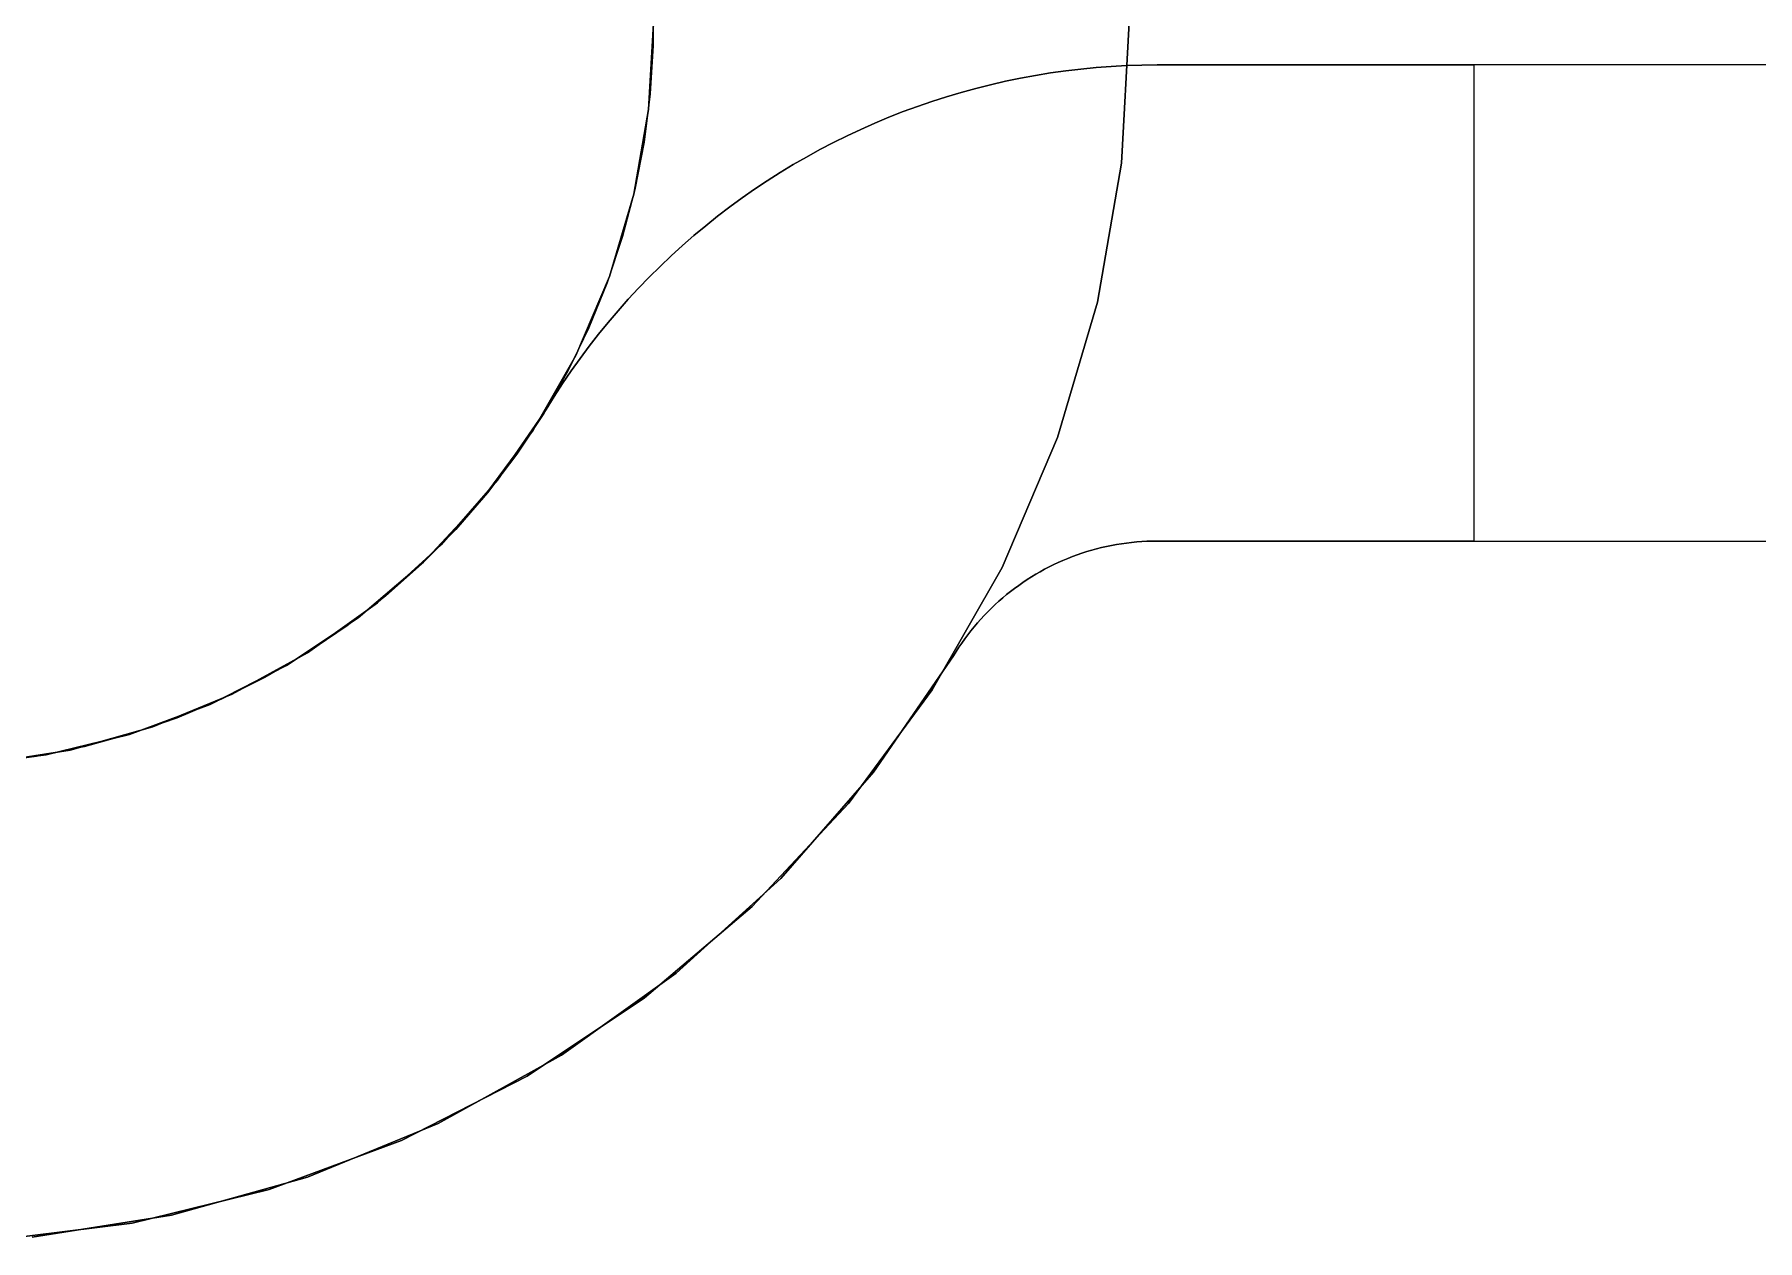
# Model space of a CAD drawing. Header units: metres. Extents: x 0 to 420, y 0 to 297.
# Drawn here: x 145.08 to 150.6, y 59.19 to 63.05 of the extents above; entities that cross this region are included whole.
import ezdxf

# ---------------------------------------------------------------- set-up
doc = ezdxf.new("R2010")
doc.units = ezdxf.units.M

msp = doc.modelspace()

# ---------------------------------------------------------------- linework, layer by layer
at = {"layer": 'GEOMETRY'}
for p, q in [((147.0594, 63.173), (147.0603, 63.0176)), ((147.0594, 63.173), (147.0603, 63.0176)), ((147.0459, 62.813), (147.0612, 63.0878)), ((147.0612, 63.0878), (147.0459, 62.813)), ((147.0459, 62.813), (147.0612, 63.0878)), ((147.0612, 63.0878), (147.0459, 62.813)), ((148.5601, 62.6404), (148.5852, 63.0915)), ((148.5852, 63.0915), (148.5601, 62.6404)), ((148.5601, 62.6404), (148.5852, 63.0915)), ((148.5852, 63.0915), (148.5601, 62.6404)), ((147.0603, 63.0176), (147.051, 62.8625)), ((147.0603, 63.0176), (147.051, 62.8625)), ((148.5762, 62.9529), (148.625, 62.9545)), ((148.625, 62.9545), (148.5762, 62.9529)), ((148.5762, 62.9529), (148.625, 62.9545)), ((148.625, 62.9545), (148.5762, 62.9529)), ((148.625, 62.9545), (148.6739, 62.955)), ((148.6739, 62.955), (148.625, 62.9545)), ((148.625, 62.9545), (148.6739, 62.955)), ((148.6739, 62.955), (148.625, 62.9545)), ((148.6739, 62.955), (148.9279, 62.955)), ((148.9279, 62.955), (148.6739, 62.955)), ((148.6739, 62.955), (148.9279, 62.955)), ((170.0863, 62.955), (148.6739, 62.955)), ((148.9279, 62.955), (148.9466, 62.955)), ((148.9466, 62.955), (148.9279, 62.955)), ((148.9279, 62.955), (148.9466, 62.955)), ((148.9466, 62.955), (148.9653, 62.955)), ((148.9653, 62.955), (148.9466, 62.955)), ((148.9466, 62.955), (148.9653, 62.955)), ((148.9653, 62.955), (148.9839, 62.955)), ((148.9839, 62.955), (148.9653, 62.955)), ((148.9653, 62.955), (148.9839, 62.955)), ((148.9839, 62.955), (149.0026, 62.955)), ((149.0026, 62.955), (148.9839, 62.955)), ((148.9839, 62.955), (149.0026, 62.955)), ((149.0026, 62.955), (149.0212, 62.955)), ((149.0212, 62.955), (149.0026, 62.955)), ((149.0026, 62.955), (149.0212, 62.955)), ((149.0212, 62.955), (149.0396, 62.955)), ((149.0396, 62.955), (149.0212, 62.955)), ((149.0212, 62.955), (149.0396, 62.955)), ((149.0396, 62.955), (149.058, 62.955)), ((149.058, 62.955), (149.0396, 62.955)), ((149.0396, 62.955), (149.058, 62.955)), ((149.058, 62.955), (149.0764, 62.955)), ((149.0764, 62.955), (149.058, 62.955)), ((149.058, 62.955), (149.0764, 62.955)), ((149.0764, 62.955), (149.0949, 62.955)), ((149.0949, 62.955), (149.0764, 62.955)), ((149.0764, 62.955), (149.0949, 62.955)), ((149.0949, 62.955), (149.1129, 62.955)), ((149.1129, 62.955), (149.0949, 62.955)), ((149.0949, 62.955), (149.1129, 62.955)), ((149.1129, 62.955), (149.1309, 62.955)), ((149.1309, 62.955), (149.1129, 62.955)), ((149.1129, 62.955), (149.1309, 62.955)), ((149.1309, 62.955), (149.1488, 62.955)), ((149.1488, 62.955), (149.1309, 62.955)), ((149.1309, 62.955), (149.1488, 62.955)), ((149.1488, 62.955), (149.1668, 62.955)), ((149.1668, 62.955), (149.1488, 62.955)), ((149.1488, 62.955), (149.1668, 62.955)), ((149.1668, 62.955), (149.1845, 62.955)), ((149.1845, 62.955), (149.1668, 62.955)), ((149.1668, 62.955), (149.1845, 62.955)), ((149.1845, 62.955), (149.2018, 62.955)), ((149.2018, 62.955), (149.1845, 62.955)), ((149.1845, 62.955), (149.2018, 62.955)), ((149.2018, 62.955), (149.2191, 62.955)), ((149.2191, 62.955), (149.2018, 62.955)), ((149.2018, 62.955), (149.2191, 62.955)), ((149.2191, 62.955), (149.2364, 62.955)), ((149.2364, 62.955), (149.2191, 62.955)), ((149.2191, 62.955), (149.2364, 62.955)), ((149.2364, 62.955), (149.2536, 62.955)), ((149.2536, 62.955), (149.2364, 62.955)), ((149.2364, 62.955), (149.2536, 62.955)), ((149.2536, 62.955), (149.2702, 62.955)), ((149.2702, 62.955), (149.2536, 62.955)), ((149.2536, 62.955), (149.2702, 62.955)), ((149.2702, 62.955), (149.2866, 62.955)), ((149.2866, 62.955), (149.2702, 62.955)), ((149.2702, 62.955), (149.2866, 62.955)), ((149.2866, 62.955), (149.303, 62.955)), ((149.303, 62.955), (149.2866, 62.955)), ((149.2866, 62.955), (149.303, 62.955)), ((149.303, 62.955), (149.3193, 62.955)), ((149.3193, 62.955), (149.303, 62.955)), ((149.303, 62.955), (149.3193, 62.955)), ((149.3193, 62.955), (149.3355, 62.955)), ((149.3355, 62.955), (149.3193, 62.955)), ((149.3193, 62.955), (149.3355, 62.955)), ((149.3355, 62.955), (149.3508, 62.955)), ((149.3508, 62.955), (149.3355, 62.955)), ((149.3355, 62.955), (149.3508, 62.955)), ((149.3508, 62.955), (149.366, 62.955)), ((149.366, 62.955), (149.3508, 62.955)), ((149.3508, 62.955), (149.366, 62.955)), ((149.366, 62.955), (149.3813, 62.955)), ((149.3813, 62.955), (149.366, 62.955)), ((149.366, 62.955), (149.3813, 62.955)), ((149.3813, 62.955), (149.3965, 62.955)), ((149.3965, 62.955), (149.3813, 62.955)), ((149.3813, 62.955), (149.3965, 62.955)), ((149.3965, 62.955), (149.411, 62.955)), ((149.411, 62.955), (149.3965, 62.955)), ((149.3965, 62.955), (149.411, 62.955)), ((149.411, 62.955), (149.4249, 62.955)), ((149.4249, 62.955), (149.411, 62.955)), ((149.411, 62.955), (149.4249, 62.955)), ((149.4249, 62.955), (149.4389, 62.955)), ((149.4389, 62.955), (149.4249, 62.955)), ((149.4249, 62.955), (149.4389, 62.955)), ((149.4389, 62.955), (149.4528, 62.955)), ((149.4528, 62.955), (149.4389, 62.955)), ((149.4389, 62.955), (149.4528, 62.955)), ((149.4528, 62.955), (149.4668, 62.955)), ((149.4668, 62.955), (149.4528, 62.955)), ((149.4528, 62.955), (149.4668, 62.955)), ((149.4668, 62.955), (149.4792, 62.955)), ((149.4792, 62.955), (149.4668, 62.955)), ((149.4668, 62.955), (149.4792, 62.955)), ((149.4792, 62.955), (149.4917, 62.955)), ((149.4917, 62.955), (149.4792, 62.955)), ((149.4792, 62.955), (149.4917, 62.955)), ((149.4917, 62.955), (149.5041, 62.955)), ((149.5041, 62.955), (149.4917, 62.955)), ((149.4917, 62.955), (149.5041, 62.955)), ((149.5041, 62.955), (149.5166, 62.955)), ((149.5166, 62.955), (149.5041, 62.955)), ((149.5041, 62.955), (149.5166, 62.955)), ((149.5166, 62.955), (149.5283, 62.955)), ((149.5283, 62.955), (149.5166, 62.955)), ((149.5166, 62.955), (149.5283, 62.955)), ((149.5283, 62.955), (149.5391, 62.955)), ((149.5391, 62.955), (149.5283, 62.955)), ((149.5283, 62.955), (149.5391, 62.955)), ((149.5391, 62.955), (149.55, 62.955)), ((149.55, 62.955), (149.5391, 62.955)), ((149.5391, 62.955), (149.55, 62.955)), ((149.55, 62.955), (149.5608, 62.955)), ((149.5608, 62.955), (149.55, 62.955)), ((149.55, 62.955), (149.5608, 62.955)), ((149.5608, 62.955), (149.5716, 62.955)), ((149.5716, 62.955), (149.5608, 62.955)), ((149.5608, 62.955), (149.5716, 62.955)), ((149.5716, 62.955), (149.5809, 62.955)), ((149.5809, 62.955), (149.5716, 62.955)), ((149.5716, 62.955), (149.5809, 62.955)), ((149.5809, 62.955), (149.5899, 62.955)), ((149.5899, 62.955), (149.5809, 62.955)), ((149.5809, 62.955), (149.5899, 62.955)), ((149.5899, 62.955), (149.599, 62.955)), ((149.599, 62.955), (149.5899, 62.955)), ((149.5899, 62.955), (149.599, 62.955)), ((149.599, 62.955), (149.608, 62.955)), ((149.608, 62.955), (149.599, 62.955)), ((149.599, 62.955), (149.608, 62.955)), ((149.608, 62.955), (149.6165, 62.955)), ((149.6165, 62.955), (149.608, 62.955)), ((149.608, 62.955), (149.6165, 62.955)), ((149.6165, 62.955), (149.6237, 62.955)), ((149.6237, 62.955), (149.6165, 62.955)), ((149.6165, 62.955), (149.6237, 62.955)), ((149.6237, 62.955), (149.6308, 62.955)), ((149.6308, 62.955), (149.6237, 62.955)), ((149.6237, 62.955), (149.6308, 62.955)), ((149.6308, 62.955), (149.638, 62.955)), ((149.638, 62.955), (149.6308, 62.955)), ((149.6308, 62.955), (149.638, 62.955)), ((149.638, 62.955), (149.6451, 62.955)), ((149.6451, 62.955), (149.638, 62.955)), ((149.638, 62.955), (149.6451, 62.955)), ((149.6451, 62.955), (149.6509, 62.955)), ((149.6509, 62.955), (149.6451, 62.955)), ((149.6451, 62.955), (149.6509, 62.955)), ((149.6509, 62.955), (149.656, 62.955)), ((149.656, 62.955), (149.6509, 62.955)), ((149.6509, 62.955), (149.656, 62.955)), ((149.656, 62.955), (149.6612, 62.955)), ((149.6612, 62.955), (149.656, 62.955)), ((149.656, 62.955), (149.6612, 62.955)), ((149.6612, 62.955), (149.6664, 62.955)), ((149.6664, 62.955), (149.6612, 62.955)), ((149.6612, 62.955), (149.6664, 62.955)), ((149.6664, 62.955), (149.6713, 62.955)), ((149.6713, 62.955), (149.6664, 62.955)), ((149.6664, 62.955), (149.6713, 62.955)), ((149.6713, 62.955), (149.6744, 62.955)), ((149.6744, 62.955), (149.6713, 62.955)), ((149.6713, 62.955), (149.6744, 62.955)), ((149.6744, 62.955), (149.6775, 62.955)), ((149.6775, 62.955), (149.6744, 62.955)), ((149.6744, 62.955), (149.6775, 62.955)), ((149.6775, 62.955), (149.6807, 62.955)), ((149.6807, 62.955), (149.6775, 62.955)), ((149.6775, 62.955), (149.6807, 62.955)), ((149.6807, 62.955), (149.6838, 62.955)), ((149.6838, 62.955), (149.6807, 62.955)), ((149.6807, 62.955), (149.6838, 62.955)), ((149.6838, 62.955), (149.6857, 62.955)), ((149.6857, 62.955), (149.6838, 62.955)), ((149.6838, 62.955), (149.6857, 62.955)), ((149.6857, 62.955), (149.6868, 62.955)), ((149.6868, 62.955), (149.6857, 62.955)), ((149.6857, 62.955), (149.6868, 62.955)), ((149.6868, 62.955), (149.6878, 62.955)), ((149.6878, 62.955), (149.6868, 62.955)), ((149.6868, 62.955), (149.6878, 62.955)), ((149.6878, 62.955), (149.6889, 62.955)), ((149.6889, 62.955), (149.6878, 62.955)), ((149.6878, 62.955), (149.6889, 62.955)), ((149.6889, 62.955), (149.6899, 62.955)), ((149.6899, 62.955), (149.6889, 62.955)), ((149.6889, 62.955), (149.6899, 62.955)), ((170.0863, 62.955), (149.6899, 62.955)), ((149.6899, 61.431), (149.6899, 62.955)), ((149.6899, 61.431), (149.6899, 62.955)), ((149.6899, 61.431), (149.6899, 62.955)), ((149.6899, 61.431), (149.6899, 62.955)), ((148.1411, 62.892), (148.1887, 62.9029)), ((148.1887, 62.9029), (148.1411, 62.892)), ((148.1411, 62.892), (148.1887, 62.9029)), ((148.1887, 62.9029), (148.1411, 62.892)), ((148.1887, 62.9029), (148.2366, 62.9128)), ((148.2366, 62.9128), (148.1887, 62.9029)), ((148.1887, 62.9029), (148.2366, 62.9128)), ((148.2366, 62.9128), (148.1887, 62.9029)), ((148.2366, 62.9128), (148.2847, 62.9216)), ((148.2847, 62.9216), (148.2366, 62.9128)), ((148.2366, 62.9128), (148.2847, 62.9216)), ((148.2847, 62.9216), (148.2366, 62.9128)), ((148.2847, 62.9216), (148.333, 62.9294)), ((148.333, 62.9294), (148.2847, 62.9216)), ((148.2847, 62.9216), (148.333, 62.9294)), ((148.333, 62.9294), (148.2847, 62.9216)), ((148.333, 62.9294), (148.3814, 62.9362)), ((148.3814, 62.9362), (148.333, 62.9294)), ((148.333, 62.9294), (148.3814, 62.9362)), ((148.3814, 62.9362), (148.333, 62.9294)), ((148.3814, 62.9362), (148.4299, 62.942)), ((148.4299, 62.942), (148.3814, 62.9362)), ((148.3814, 62.9362), (148.4299, 62.942)), ((148.4299, 62.942), (148.3814, 62.9362)), ((148.4299, 62.942), (148.4786, 62.9466)), ((148.4786, 62.9466), (148.4299, 62.942)), ((148.4299, 62.942), (148.4786, 62.9466)), ((148.4786, 62.9466), (148.4299, 62.942)), ((148.4786, 62.9466), (148.5274, 62.9503)), ((148.5274, 62.9503), (148.4786, 62.9466)), ((148.4786, 62.9466), (148.5274, 62.9503)), ((148.5274, 62.9503), (148.4786, 62.9466)), ((148.5274, 62.9503), (148.5762, 62.9529)), ((148.5762, 62.9529), (148.5274, 62.9503)), ((148.5274, 62.9503), (148.5762, 62.9529)), ((148.5762, 62.9529), (148.5274, 62.9503)), ((147.051, 62.8625), (147.0316, 62.7083)), ((147.051, 62.8625), (147.0316, 62.7083)), ((147.9531, 62.8384), (147.9996, 62.8533)), ((147.9996, 62.8533), (147.9531, 62.8384)), ((147.9531, 62.8384), (147.9996, 62.8533)), ((147.9996, 62.8533), (147.9531, 62.8384)), ((147.9996, 62.8533), (148.0465, 62.8672)), ((148.0465, 62.8672), (147.9996, 62.8533)), ((147.9996, 62.8533), (148.0465, 62.8672)), ((148.0465, 62.8672), (147.9996, 62.8533)), ((148.0465, 62.8672), (148.0936, 62.8801)), ((148.0936, 62.8801), (148.0465, 62.8672)), ((148.0465, 62.8672), (148.0936, 62.8801)), ((148.0936, 62.8801), (148.0465, 62.8672)), ((148.0936, 62.8801), (148.1411, 62.892)), ((148.1411, 62.892), (148.0936, 62.8801)), ((148.0936, 62.8801), (148.1411, 62.892)), ((148.1411, 62.892), (148.0936, 62.8801)), ((146.9989, 62.5419), (147.0459, 62.813)), ((147.0459, 62.813), (146.9989, 62.5419)), ((146.9989, 62.5419), (147.0459, 62.813)), ((147.0459, 62.813), (146.9989, 62.5419)), ((147.8154, 62.7877), (147.8609, 62.8056)), ((147.8609, 62.8056), (147.8154, 62.7877)), ((147.8154, 62.7877), (147.8609, 62.8056)), ((147.8609, 62.8056), (147.8154, 62.7877)), ((147.8609, 62.8056), (147.9068, 62.8225)), ((147.9068, 62.8225), (147.8609, 62.8056)), ((147.8609, 62.8056), (147.9068, 62.8225)), ((147.9068, 62.8225), (147.8609, 62.8056)), ((147.9068, 62.8225), (147.9531, 62.8384)), ((147.9531, 62.8384), (147.9068, 62.8225)), ((147.9068, 62.8225), (147.9531, 62.8384)), ((147.9531, 62.8384), (147.9068, 62.8225)), ((147.6814, 62.7283), (147.7256, 62.749)), ((147.7256, 62.749), (147.6814, 62.7283)), ((147.6814, 62.7283), (147.7256, 62.749)), ((147.7256, 62.749), (147.6814, 62.7283)), ((147.7256, 62.749), (147.7703, 62.7688)), ((147.7703, 62.7688), (147.7256, 62.749)), ((147.7256, 62.749), (147.7703, 62.7688)), ((147.7703, 62.7688), (147.7256, 62.749)), ((147.7703, 62.7688), (147.8154, 62.7877)), ((147.8154, 62.7877), (147.7703, 62.7688)), ((147.7703, 62.7688), (147.8154, 62.7877)), ((147.8154, 62.7877), (147.7703, 62.7688)), ((147.0316, 62.7083), (147.0021, 62.5557)), ((147.0316, 62.7083), (147.0021, 62.5557)), ((147.5514, 62.6604), (147.5942, 62.684)), ((147.5942, 62.684), (147.5514, 62.6604)), ((147.5514, 62.6604), (147.5942, 62.684)), ((147.5942, 62.684), (147.5514, 62.6604)), ((147.5942, 62.684), (147.6375, 62.7066)), ((147.6375, 62.7066), (147.5942, 62.684)), ((147.5942, 62.684), (147.6375, 62.7066)), ((147.6375, 62.7066), (147.5942, 62.684)), ((147.6375, 62.7066), (147.6814, 62.7283)), ((147.6814, 62.7283), (147.6375, 62.7066)), ((147.6375, 62.7066), (147.6814, 62.7283)), ((147.6814, 62.7283), (147.6375, 62.7066)), ((147.4672, 62.6106), (147.509, 62.6359)), ((147.509, 62.6359), (147.4672, 62.6106)), ((147.4672, 62.6106), (147.509, 62.6359)), ((147.509, 62.6359), (147.4672, 62.6106)), ((147.509, 62.6359), (147.5514, 62.6604)), ((147.5514, 62.6604), (147.509, 62.6359)), ((147.509, 62.6359), (147.5514, 62.6604)), ((147.5514, 62.6604), (147.509, 62.6359)), ((148.483, 62.1953), (148.5601, 62.6404)), ((148.5601, 62.6404), (148.483, 62.1953)), ((148.483, 62.1953), (148.5601, 62.6404)), ((148.5601, 62.6404), (148.483, 62.1953)), ((147.3853, 62.5572), (147.426, 62.5843)), ((147.426, 62.5843), (147.3853, 62.5572)), ((147.3853, 62.5572), (147.426, 62.5843)), ((147.426, 62.5843), (147.3853, 62.5572)), ((147.426, 62.5843), (147.4672, 62.6106)), ((147.4672, 62.6106), (147.426, 62.5843)), ((147.426, 62.5843), (147.4672, 62.6106)), ((147.4672, 62.6106), (147.426, 62.5843)), ((146.921, 62.278), (146.9989, 62.5419)), ((146.9989, 62.5419), (146.921, 62.278)), ((146.921, 62.278), (146.9989, 62.5419)), ((146.9989, 62.5419), (146.921, 62.278)), ((147.0021, 62.5557), (146.9628, 62.4054)), ((147.0021, 62.5557), (146.9628, 62.4054)), ((147.3057, 62.5004), (147.3452, 62.5292)), ((147.3452, 62.5292), (147.3057, 62.5004)), ((147.3057, 62.5004), (147.3452, 62.5292)), ((147.3452, 62.5292), (147.3057, 62.5004)), ((147.3452, 62.5292), (147.3853, 62.5572)), ((147.3853, 62.5572), (147.3452, 62.5292)), ((147.3452, 62.5292), (147.3853, 62.5572)), ((147.3853, 62.5572), (147.3452, 62.5292)), ((147.2287, 62.4402), (147.2669, 62.4707)), ((147.2669, 62.4707), (147.2287, 62.4402)), ((147.2287, 62.4402), (147.2669, 62.4707)), ((147.2669, 62.4707), (147.2287, 62.4402)), ((147.2669, 62.4707), (147.3057, 62.5004)), ((147.3057, 62.5004), (147.2669, 62.4707)), ((147.2669, 62.4707), (147.3057, 62.5004)), ((147.3057, 62.5004), (147.2669, 62.4707)), ((146.9628, 62.4054), (146.9136, 62.258)), ((146.9628, 62.4054), (146.9136, 62.258)), ((147.1543, 62.3768), (147.1911, 62.4089)), ((147.1911, 62.4089), (147.1543, 62.3768)), ((147.1543, 62.3768), (147.1911, 62.4089)), ((147.1911, 62.4089), (147.1543, 62.3768)), ((147.1911, 62.4089), (147.2287, 62.4402)), ((147.2287, 62.4402), (147.1911, 62.4089)), ((147.1911, 62.4089), (147.2287, 62.4402)), ((147.2287, 62.4402), (147.1911, 62.4089)), ((147.1181, 62.3439), (147.1543, 62.3768)), ((147.1543, 62.3768), (147.1181, 62.3439)), ((147.1181, 62.3439), (147.1543, 62.3768)), ((147.1543, 62.3768), (147.1181, 62.3439)), ((147.0479, 62.2758), (147.0826, 62.3102)), ((147.0826, 62.3102), (147.0479, 62.2758)), ((147.0479, 62.2758), (147.0826, 62.3102)), ((147.0826, 62.3102), (147.0479, 62.2758)), ((147.0826, 62.3102), (147.1181, 62.3439)), ((147.1181, 62.3439), (147.0826, 62.3102)), ((147.0826, 62.3102), (147.1181, 62.3439)), ((147.1181, 62.3439), (147.0826, 62.3102)), ((146.813, 62.025), (146.921, 62.278)), ((146.921, 62.278), (146.813, 62.025)), ((146.813, 62.025), (146.921, 62.278)), ((146.921, 62.278), (146.813, 62.025)), ((146.9136, 62.258), (146.855, 62.114)), ((146.9136, 62.258), (146.855, 62.114)), ((146.9807, 62.2048), (147.0139, 62.2407)), ((147.0139, 62.2407), (146.9807, 62.2048)), ((146.9807, 62.2048), (147.0139, 62.2407)), ((147.0139, 62.2407), (146.9807, 62.2048)), ((147.0139, 62.2407), (147.0479, 62.2758)), ((147.0479, 62.2758), (147.0139, 62.2407)), ((147.0139, 62.2407), (147.0479, 62.2758)), ((147.0479, 62.2758), (147.0139, 62.2407)), ((146.9482, 62.1682), (146.9807, 62.2048)), ((146.9807, 62.2048), (146.9482, 62.1682)), ((146.9482, 62.1682), (146.9807, 62.2048)), ((146.9807, 62.2048), (146.9482, 62.1682)), ((148.355, 61.7621), (148.483, 62.1953)), ((148.483, 62.1953), (148.355, 61.7621)), ((148.355, 61.7621), (148.483, 62.1953)), ((148.483, 62.1953), (148.355, 61.7621)), ((146.8857, 62.0931), (146.9165, 62.131)), ((146.9165, 62.131), (146.8857, 62.0931)), ((146.8857, 62.0931), (146.9165, 62.131)), ((146.9165, 62.131), (146.8857, 62.0931)), ((146.9165, 62.131), (146.9482, 62.1682)), ((146.9482, 62.1682), (146.9165, 62.131)), ((146.9165, 62.131), (146.9482, 62.1682)), ((146.9482, 62.1682), (146.9165, 62.131)), ((146.855, 62.114), (146.787, 61.9743)), ((146.855, 62.114), (146.787, 61.9743)), ((146.8556, 62.0545), (146.8857, 62.0931)), ((146.8857, 62.0931), (146.8556, 62.0545)), ((146.8556, 62.0545), (146.8857, 62.0931)), ((146.8857, 62.0931), (146.8556, 62.0545)), ((146.6764, 61.7861), (146.813, 62.025)), ((146.813, 62.025), (146.6764, 61.7861)), ((146.6764, 61.7861), (146.813, 62.025)), ((146.813, 62.025), (146.6764, 61.7861)), ((146.8264, 62.0153), (146.8556, 62.0545)), ((146.8556, 62.0545), (146.8264, 62.0153)), ((146.8264, 62.0153), (146.8556, 62.0545)), ((146.8556, 62.0545), (146.8264, 62.0153)), ((146.787, 61.9743), (146.7101, 61.8393)), ((146.787, 61.9743), (146.7101, 61.8393)), ((146.7705, 61.9351), (146.798, 61.9755)), ((146.798, 61.9755), (146.7705, 61.9351)), ((146.7705, 61.9351), (146.798, 61.9755)), ((146.798, 61.9755), (146.7705, 61.9351)), ((146.798, 61.9755), (146.8264, 62.0153)), ((146.8264, 62.0153), (146.798, 61.9755)), ((146.798, 61.9755), (146.8264, 62.0153)), ((146.8264, 62.0153), (146.798, 61.9755)), ((146.7439, 61.8941), (146.7705, 61.9351)), ((146.7705, 61.9351), (146.7439, 61.8941)), ((146.7439, 61.8941), (146.7705, 61.9351)), ((146.7705, 61.9351), (146.7439, 61.8941)), ((146.7181, 61.8525), (146.5623, 61.6257)), ((146.5623, 61.6257), (146.7181, 61.8525)), ((146.7181, 61.8525), (146.5623, 61.6257)), ((146.5623, 61.6257), (146.7181, 61.8525)), ((146.7181, 61.8525), (146.7439, 61.8941)), ((146.7439, 61.8941), (146.7181, 61.8525)), ((146.7181, 61.8525), (146.7439, 61.8941)), ((146.7439, 61.8941), (146.7181, 61.8525)), ((146.7101, 61.8393), (146.6244, 61.7096)), ((146.7101, 61.8393), (146.6244, 61.7096)), ((146.5132, 61.5646), (146.6764, 61.7861)), ((146.6764, 61.7861), (146.5132, 61.5646)), ((146.5132, 61.5646), (146.6764, 61.7861)), ((146.6764, 61.7861), (146.5132, 61.5646)), ((148.1777, 61.3466), (148.355, 61.7621)), ((148.355, 61.7621), (148.1777, 61.3466)), ((148.1777, 61.3466), (148.355, 61.7621)), ((148.355, 61.7621), (148.1777, 61.3466)), ((146.6244, 61.7096), (146.5305, 61.5857)), ((146.6244, 61.7096), (146.5305, 61.5857)), ((146.5623, 61.6257), (146.3812, 61.4185)), ((146.3812, 61.4185), (146.5623, 61.6257)), ((146.5623, 61.6257), (146.3812, 61.4185)), ((146.3812, 61.4185), (146.5623, 61.6257)), ((146.5305, 61.5857), (146.4287, 61.4683)), ((146.5305, 61.5857), (146.4287, 61.4683)), ((146.3254, 61.3634), (146.5132, 61.5646)), ((146.5132, 61.5646), (146.3254, 61.3634)), ((146.3254, 61.3634), (146.5132, 61.5646)), ((146.5132, 61.5646), (146.3254, 61.3634)), ((146.4287, 61.4683), (146.3195, 61.3578)), ((146.4287, 61.4683), (146.3195, 61.3578)), ((146.3812, 61.4185), (146.1775, 61.2336)), ((146.1775, 61.2336), (146.3812, 61.4185)), ((146.3812, 61.4185), (146.1775, 61.2336)), ((146.1775, 61.2336), (146.3812, 61.4185)), ((148.4805, 61.4061), (148.4963, 61.41)), ((148.4963, 61.41), (148.4805, 61.4061)), ((148.4805, 61.4061), (148.4963, 61.41)), ((148.4963, 61.41), (148.4805, 61.4061)), ((148.4963, 61.41), (148.5122, 61.4136)), ((148.5122, 61.4136), (148.4963, 61.41)), ((148.4963, 61.41), (148.5122, 61.4136)), ((148.5122, 61.4136), (148.4963, 61.41)), ((148.5122, 61.4136), (148.5282, 61.4169)), ((148.5282, 61.4169), (148.5122, 61.4136)), ((148.5122, 61.4136), (148.5282, 61.4169)), ((148.5282, 61.4169), (148.5122, 61.4136)), ((148.5282, 61.4169), (148.5442, 61.4199)), ((148.5442, 61.4199), (148.5282, 61.4169)), ((148.5282, 61.4169), (148.5442, 61.4199)), ((148.5442, 61.4199), (148.5282, 61.4169)), ((148.5442, 61.4199), (148.5603, 61.4225)), ((148.5603, 61.4225), (148.5442, 61.4199)), ((148.5442, 61.4199), (148.5603, 61.4225)), ((148.5603, 61.4225), (148.5442, 61.4199)), ((148.5603, 61.4225), (148.5764, 61.4247)), ((148.5764, 61.4247), (148.5603, 61.4225)), ((148.5603, 61.4225), (148.5764, 61.4247)), ((148.5764, 61.4247), (148.5603, 61.4225)), ((148.5764, 61.4247), (148.5926, 61.4267)), ((148.5926, 61.4267), (148.5764, 61.4247)), ((148.5764, 61.4247), (148.5926, 61.4267)), ((148.5926, 61.4267), (148.5764, 61.4247)), ((148.5926, 61.4267), (148.6088, 61.4282)), ((148.6088, 61.4282), (148.5926, 61.4267)), ((148.5926, 61.4267), (148.6088, 61.4282)), ((148.6088, 61.4282), (148.5926, 61.4267)), ((148.6088, 61.4282), (148.6251, 61.4294)), ((148.6251, 61.4294), (148.6088, 61.4282)), ((148.6088, 61.4282), (148.6251, 61.4294)), ((148.6251, 61.4294), (148.6088, 61.4282)), ((148.6251, 61.4294), (148.6414, 61.4303)), ((148.6414, 61.4303), (148.6251, 61.4294)), ((148.6251, 61.4294), (148.6414, 61.4303)), ((148.6414, 61.4303), (148.6251, 61.4294)), ((148.6414, 61.4303), (148.6576, 61.4308)), ((148.6576, 61.4308), (148.6414, 61.4303)), ((148.6414, 61.4303), (148.6576, 61.4308)), ((148.6576, 61.4308), (148.6414, 61.4303)), ((148.6576, 61.4308), (148.6739, 61.431)), ((148.6739, 61.431), (148.6576, 61.4308)), ((148.6576, 61.4308), (148.6739, 61.431)), ((148.6739, 61.431), (148.6576, 61.4308)), ((148.6739, 61.431), (170.0863, 61.431)), ((148.9279, 61.431), (148.6739, 61.431)), ((148.6739, 61.431), (148.9279, 61.431)), ((148.9279, 61.431), (148.6739, 61.431)), ((148.9466, 61.431), (148.9279, 61.431)), ((148.9279, 61.431), (148.9466, 61.431)), ((148.9466, 61.431), (148.9279, 61.431)), ((148.9653, 61.431), (148.9466, 61.431)), ((148.9466, 61.431), (148.9653, 61.431)), ((148.9653, 61.431), (148.9466, 61.431)), ((148.9839, 61.431), (148.9653, 61.431)), ((148.9653, 61.431), (148.9839, 61.431)), ((148.9839, 61.431), (148.9653, 61.431)), ((149.0026, 61.431), (148.9839, 61.431)), ((148.9839, 61.431), (149.0026, 61.431)), ((149.0026, 61.431), (148.9839, 61.431)), ((149.0212, 61.431), (149.0026, 61.431)), ((149.0026, 61.431), (149.0212, 61.431)), ((149.0212, 61.431), (149.0026, 61.431)), ((149.0396, 61.431), (149.0212, 61.431)), ((149.0212, 61.431), (149.0396, 61.431)), ((149.0396, 61.431), (149.0212, 61.431)), ((149.058, 61.431), (149.0396, 61.431)), ((149.0396, 61.431), (149.058, 61.431)), ((149.058, 61.431), (149.0396, 61.431)), ((149.0764, 61.431), (149.058, 61.431)), ((149.058, 61.431), (149.0764, 61.431)), ((149.0764, 61.431), (149.058, 61.431)), ((149.0949, 61.431), (149.0764, 61.431)), ((149.0764, 61.431), (149.0949, 61.431)), ((149.0949, 61.431), (149.0764, 61.431)), ((149.1129, 61.431), (149.0949, 61.431)), ((149.0949, 61.431), (149.1129, 61.431)), ((149.1129, 61.431), (149.0949, 61.431)), ((149.1309, 61.431), (149.1129, 61.431)), ((149.1129, 61.431), (149.1309, 61.431)), ((149.1309, 61.431), (149.1129, 61.431)), ((149.1488, 61.431), (149.1309, 61.431)), ((149.1309, 61.431), (149.1488, 61.431)), ((149.1488, 61.431), (149.1309, 61.431)), ((149.1668, 61.431), (149.1488, 61.431)), ((149.1488, 61.431), (149.1668, 61.431)), ((149.1668, 61.431), (149.1488, 61.431)), ((149.1845, 61.431), (149.1668, 61.431)), ((149.1668, 61.431), (149.1845, 61.431)), ((149.1845, 61.431), (149.1668, 61.431)), ((149.2018, 61.431), (149.1845, 61.431)), ((149.1845, 61.431), (149.2018, 61.431)), ((149.2018, 61.431), (149.1845, 61.431)), ((149.2191, 61.431), (149.2018, 61.431)), ((149.2018, 61.431), (149.2191, 61.431)), ((149.2191, 61.431), (149.2018, 61.431)), ((149.2364, 61.431), (149.2191, 61.431)), ((149.2191, 61.431), (149.2364, 61.431)), ((149.2364, 61.431), (149.2191, 61.431)), ((149.2536, 61.431), (149.2364, 61.431)), ((149.2364, 61.431), (149.2536, 61.431)), ((149.2536, 61.431), (149.2364, 61.431)), ((149.2702, 61.431), (149.2536, 61.431)), ((149.2536, 61.431), (149.2702, 61.431)), ((149.2702, 61.431), (149.2536, 61.431)), ((149.2866, 61.431), (149.2702, 61.431)), ((149.2702, 61.431), (149.2866, 61.431)), ((149.2866, 61.431), (149.2702, 61.431)), ((149.303, 61.431), (149.2866, 61.431)), ((149.2866, 61.431), (149.303, 61.431)), ((149.303, 61.431), (149.2866, 61.431)), ((149.3193, 61.431), (149.303, 61.431)), ((149.303, 61.431), (149.3193, 61.431)), ((149.3193, 61.431), (149.303, 61.431)), ((149.3355, 61.431), (149.3193, 61.431)), ((149.3193, 61.431), (149.3355, 61.431)), ((149.3355, 61.431), (149.3193, 61.431)), ((149.3508, 61.431), (149.3355, 61.431)), ((149.3355, 61.431), (149.3508, 61.431)), ((149.3508, 61.431), (149.3355, 61.431)), ((149.366, 61.431), (149.3508, 61.431)), ((149.3508, 61.431), (149.366, 61.431)), ((149.366, 61.431), (149.3508, 61.431)), ((149.3813, 61.431), (149.366, 61.431)), ((149.366, 61.431), (149.3813, 61.431)), ((149.3813, 61.431), (149.366, 61.431)), ((149.3965, 61.431), (149.3813, 61.431)), ((149.3813, 61.431), (149.3965, 61.431)), ((149.3965, 61.431), (149.3813, 61.431)), ((149.411, 61.431), (149.3965, 61.431)), ((149.3965, 61.431), (149.411, 61.431)), ((149.411, 61.431), (149.3965, 61.431)), ((149.4249, 61.431), (149.411, 61.431)), ((149.411, 61.431), (149.4249, 61.431)), ((149.4249, 61.431), (149.411, 61.431)), ((149.4389, 61.431), (149.4249, 61.431)), ((149.4249, 61.431), (149.4389, 61.431)), ((149.4389, 61.431), (149.4249, 61.431)), ((149.4528, 61.431), (149.4389, 61.431)), ((149.4389, 61.431), (149.4528, 61.431)), ((149.4528, 61.431), (149.4389, 61.431)), ((149.4668, 61.431), (149.4528, 61.431)), ((149.4528, 61.431), (149.4668, 61.431)), ((149.4668, 61.431), (149.4528, 61.431)), ((149.4792, 61.431), (149.4668, 61.431)), ((149.4668, 61.431), (149.4792, 61.431)), ((149.4792, 61.431), (149.4668, 61.431)), ((149.4917, 61.431), (149.4792, 61.431)), ((149.4792, 61.431), (149.4917, 61.431)), ((149.4917, 61.431), (149.4792, 61.431)), ((149.5041, 61.431), (149.4917, 61.431)), ((149.4917, 61.431), (149.5041, 61.431)), ((149.5041, 61.431), (149.4917, 61.431)), ((149.5166, 61.431), (149.5041, 61.431)), ((149.5041, 61.431), (149.5166, 61.431)), ((149.5166, 61.431), (149.5041, 61.431)), ((149.5283, 61.431), (149.5166, 61.431)), ((149.5166, 61.431), (149.5283, 61.431)), ((149.5283, 61.431), (149.5166, 61.431)), ((149.5391, 61.431), (149.5283, 61.431)), ((149.5283, 61.431), (149.5391, 61.431)), ((149.5391, 61.431), (149.5283, 61.431)), ((149.55, 61.431), (149.5391, 61.431)), ((149.5391, 61.431), (149.55, 61.431)), ((149.55, 61.431), (149.5391, 61.431)), ((149.5608, 61.431), (149.55, 61.431)), ((149.55, 61.431), (149.5608, 61.431)), ((149.5608, 61.431), (149.55, 61.431)), ((149.5716, 61.431), (149.5608, 61.431)), ((149.5608, 61.431), (149.5716, 61.431)), ((149.5716, 61.431), (149.5608, 61.431)), ((149.5809, 61.431), (149.5716, 61.431)), ((149.5716, 61.431), (149.5809, 61.431)), ((149.5809, 61.431), (149.5716, 61.431)), ((149.5899, 61.431), (149.5809, 61.431)), ((149.5809, 61.431), (149.5899, 61.431)), ((149.5899, 61.431), (149.5809, 61.431)), ((149.599, 61.431), (149.5899, 61.431)), ((149.5899, 61.431), (149.599, 61.431)), ((149.599, 61.431), (149.5899, 61.431)), ((149.608, 61.431), (149.599, 61.431)), ((149.599, 61.431), (149.608, 61.431)), ((149.608, 61.431), (149.599, 61.431)), ((149.6165, 61.431), (149.608, 61.431)), ((149.608, 61.431), (149.6165, 61.431)), ((149.6165, 61.431), (149.608, 61.431)), ((149.6237, 61.431), (149.6165, 61.431)), ((149.6165, 61.431), (149.6237, 61.431)), ((149.6237, 61.431), (149.6165, 61.431)), ((149.6308, 61.431), (149.6237, 61.431)), ((149.6237, 61.431), (149.6308, 61.431)), ((149.6308, 61.431), (149.6237, 61.431)), ((149.638, 61.431), (149.6308, 61.431)), ((149.6308, 61.431), (149.638, 61.431)), ((149.638, 61.431), (149.6308, 61.431)), ((149.6451, 61.431), (149.638, 61.431)), ((149.638, 61.431), (149.6451, 61.431)), ((149.6451, 61.431), (149.638, 61.431)), ((149.6509, 61.431), (149.6451, 61.431)), ((149.6451, 61.431), (149.6509, 61.431)), ((149.6509, 61.431), (149.6451, 61.431)), ((149.656, 61.431), (149.6509, 61.431)), ((149.6509, 61.431), (149.656, 61.431)), ((149.656, 61.431), (149.6509, 61.431)), ((149.6612, 61.431), (149.656, 61.431)), ((149.656, 61.431), (149.6612, 61.431)), ((149.6612, 61.431), (149.656, 61.431)), ((149.6664, 61.431), (149.6612, 61.431)), ((149.6612, 61.431), (149.6664, 61.431)), ((149.6664, 61.431), (149.6612, 61.431)), ((149.6713, 61.431), (149.6664, 61.431)), ((149.6664, 61.431), (149.6713, 61.431)), ((149.6713, 61.431), (149.6664, 61.431)), ((149.6744, 61.431), (149.6713, 61.431)), ((149.6713, 61.431), (149.6744, 61.431)), ((149.6744, 61.431), (149.6713, 61.431)), ((149.6775, 61.431), (149.6744, 61.431)), ((149.6744, 61.431), (149.6775, 61.431)), ((149.6775, 61.431), (149.6744, 61.431)), ((149.6807, 61.431), (149.6775, 61.431)), ((149.6775, 61.431), (149.6807, 61.431)), ((149.6807, 61.431), (149.6775, 61.431)), ((149.6838, 61.431), (149.6807, 61.431)), ((149.6807, 61.431), (149.6838, 61.431)), ((149.6838, 61.431), (149.6807, 61.431)), ((149.6857, 61.431), (149.6838, 61.431)), ((149.6838, 61.431), (149.6857, 61.431)), ((149.6857, 61.431), (149.6838, 61.431)), ((149.6868, 61.431), (149.6857, 61.431)), ((149.6857, 61.431), (149.6868, 61.431)), ((149.6868, 61.431), (149.6857, 61.431)), ((149.6878, 61.431), (149.6868, 61.431)), ((149.6868, 61.431), (149.6878, 61.431)), ((149.6878, 61.431), (149.6868, 61.431)), ((149.6889, 61.431), (149.6878, 61.431)), ((149.6878, 61.431), (149.6889, 61.431)), ((149.6889, 61.431), (149.6878, 61.431)), ((149.6899, 61.431), (149.6889, 61.431)), ((149.6889, 61.431), (149.6899, 61.431)), ((149.6899, 61.431), (149.6889, 61.431)), ((149.6899, 61.431), (170.0863, 61.431)), ((146.1156, 61.1854), (146.3254, 61.3634)), ((146.3254, 61.3634), (146.1156, 61.1854)), ((146.1156, 61.1854), (146.3254, 61.3634)), ((146.3254, 61.3634), (146.1156, 61.1854)), ((146.3195, 61.3578), (146.2032, 61.2547)), ((146.3195, 61.3578), (146.2032, 61.2547)), ((148.3285, 61.3482), (148.3431, 61.3554)), ((148.3431, 61.3554), (148.3285, 61.3482)), ((148.3285, 61.3482), (148.3431, 61.3554)), ((148.3431, 61.3554), (148.3285, 61.3482)), ((148.3431, 61.3554), (148.3578, 61.3624)), ((148.3578, 61.3624), (148.3431, 61.3554)), ((148.3431, 61.3554), (148.3578, 61.3624)), ((148.3578, 61.3624), (148.3431, 61.3554)), ((148.3578, 61.3624), (148.3727, 61.369)), ((148.3727, 61.369), (148.3578, 61.3624)), ((148.3578, 61.3624), (148.3727, 61.369)), ((148.3727, 61.369), (148.3578, 61.3624)), ((148.3727, 61.369), (148.3878, 61.3752)), ((148.3878, 61.3752), (148.3727, 61.369)), ((148.3727, 61.369), (148.3878, 61.3752)), ((148.3878, 61.3752), (148.3727, 61.369)), ((148.3878, 61.3752), (148.4029, 61.3812)), ((148.4029, 61.3812), (148.3878, 61.3752)), ((148.3878, 61.3752), (148.4029, 61.3812)), ((148.4029, 61.3812), (148.3878, 61.3752)), ((148.4029, 61.3812), (148.4182, 61.3868)), ((148.4182, 61.3868), (148.4029, 61.3812)), ((148.4029, 61.3812), (148.4182, 61.3868)), ((148.4182, 61.3868), (148.4029, 61.3812)), ((148.4182, 61.3868), (148.4336, 61.3921)), ((148.4336, 61.3921), (148.4182, 61.3868)), ((148.4182, 61.3868), (148.4336, 61.3921)), ((148.4336, 61.3921), (148.4182, 61.3868)), ((148.4336, 61.3921), (148.4492, 61.3971)), ((148.4492, 61.3971), (148.4336, 61.3921)), ((148.4336, 61.3921), (148.4492, 61.3971)), ((148.4492, 61.3971), (148.4336, 61.3921)), ((148.4492, 61.3971), (148.4648, 61.4017)), ((148.4648, 61.4017), (148.4492, 61.3971)), ((148.4492, 61.3971), (148.4648, 61.4017)), ((148.4648, 61.4017), (148.4492, 61.3971)), ((148.4648, 61.4017), (148.4805, 61.4061)), ((148.4805, 61.4061), (148.4648, 61.4017)), ((148.4648, 61.4017), (148.4805, 61.4061)), ((148.4805, 61.4061), (148.4648, 61.4017)), ((147.9535, 60.9544), (148.1777, 61.3466)), ((148.1777, 61.3466), (147.9535, 60.9544)), ((147.9535, 60.9544), (148.1777, 61.3466)), ((148.1777, 61.3466), (147.9535, 60.9544)), ((148.2444, 61.2984), (148.258, 61.3074)), ((148.258, 61.3074), (148.2444, 61.2984)), ((148.2444, 61.2984), (148.258, 61.3074)), ((148.258, 61.3074), (148.2444, 61.2984)), ((148.258, 61.3074), (148.2717, 61.3162)), ((148.2717, 61.3162), (148.258, 61.3074)), ((148.258, 61.3074), (148.2717, 61.3162)), ((148.2717, 61.3162), (148.258, 61.3074)), ((148.2717, 61.3162), (148.2856, 61.3247)), ((148.2856, 61.3247), (148.2717, 61.3162)), ((148.2717, 61.3162), (148.2856, 61.3247)), ((148.2856, 61.3247), (148.2717, 61.3162)), ((148.2856, 61.3247), (148.2997, 61.3328)), ((148.2997, 61.3328), (148.2856, 61.3247)), ((148.2856, 61.3247), (148.2997, 61.3328)), ((148.2997, 61.3328), (148.2856, 61.3247)), ((148.2997, 61.3328), (148.314, 61.3407)), ((148.314, 61.3407), (148.2997, 61.3328)), ((148.2997, 61.3328), (148.314, 61.3407)), ((148.314, 61.3407), (148.2997, 61.3328)), ((148.314, 61.3407), (148.3285, 61.3482)), ((148.3285, 61.3482), (148.314, 61.3407)), ((148.314, 61.3407), (148.3285, 61.3482)), ((148.3285, 61.3482), (148.314, 61.3407)), ((146.2032, 61.2547), (146.0804, 61.1594)), ((146.2032, 61.2547), (146.0804, 61.1594)), ((148.1674, 61.2383), (148.1797, 61.249)), ((148.1797, 61.249), (148.1674, 61.2383)), ((148.1674, 61.2383), (148.1797, 61.249)), ((148.1797, 61.249), (148.1674, 61.2383)), ((148.1797, 61.249), (148.1922, 61.2594)), ((148.1922, 61.2594), (148.1797, 61.249)), ((148.1797, 61.249), (148.1922, 61.2594)), ((148.1922, 61.2594), (148.1797, 61.249)), ((148.1922, 61.2594), (148.2049, 61.2696)), ((148.2049, 61.2696), (148.1922, 61.2594)), ((148.1922, 61.2594), (148.2049, 61.2696)), ((148.2049, 61.2696), (148.1922, 61.2594)), ((148.2049, 61.2696), (148.2179, 61.2795)), ((148.2179, 61.2795), (148.2049, 61.2696)), ((148.2049, 61.2696), (148.2179, 61.2795)), ((148.2179, 61.2795), (148.2049, 61.2696)), ((148.2179, 61.2795), (148.231, 61.2891)), ((148.231, 61.2891), (148.2179, 61.2795)), ((148.2179, 61.2795), (148.231, 61.2891)), ((148.231, 61.2891), (148.2179, 61.2795)), ((148.231, 61.2891), (148.2444, 61.2984)), ((148.2444, 61.2984), (148.231, 61.2891)), ((148.231, 61.2891), (148.2444, 61.2984)), ((148.2444, 61.2984), (148.231, 61.2891)), ((146.1775, 61.2336), (145.9537, 61.0736)), ((145.9537, 61.0736), (146.1775, 61.2336)), ((146.1775, 61.2336), (145.9537, 61.0736)), ((145.9537, 61.0736), (146.1775, 61.2336)), ((148.1095, 61.1809), (148.1206, 61.1929)), ((148.1206, 61.1929), (148.1095, 61.1809)), ((148.1095, 61.1809), (148.1206, 61.1929)), ((148.1206, 61.1929), (148.1095, 61.1809)), ((148.1206, 61.1929), (148.1319, 61.2046)), ((148.1319, 61.2046), (148.1206, 61.1929)), ((148.1206, 61.1929), (148.1319, 61.2046)), ((148.1319, 61.2046), (148.1206, 61.1929)), ((148.1319, 61.2046), (148.1435, 61.2161)), ((148.1435, 61.2161), (148.1319, 61.2046)), ((148.1319, 61.2046), (148.1435, 61.2161)), ((148.1435, 61.2161), (148.1319, 61.2046)), ((148.1435, 61.2161), (148.1553, 61.2273)), ((148.1553, 61.2273), (148.1435, 61.2161)), ((148.1435, 61.2161), (148.1553, 61.2273)), ((148.1553, 61.2273), (148.1435, 61.2161)), ((148.1553, 61.2273), (148.1674, 61.2383)), ((148.1674, 61.2383), (148.1553, 61.2273)), ((148.1553, 61.2273), (148.1674, 61.2383)), ((148.1674, 61.2383), (148.1553, 61.2273)), ((145.8866, 61.0328), (146.1156, 61.1854)), ((146.1156, 61.1854), (145.8866, 61.0328)), ((145.8866, 61.0328), (146.1156, 61.1854)), ((146.1156, 61.1854), (145.8866, 61.0328)), ((146.0804, 61.1594), (145.9517, 61.0723)), ((146.0804, 61.1594), (145.9517, 61.0723)), ((148.0678, 61.1308), (148.0778, 61.1437)), ((148.0778, 61.1437), (148.0678, 61.1308)), ((148.0678, 61.1308), (148.0778, 61.1437)), ((148.0778, 61.1437), (148.0678, 61.1308)), ((148.0778, 61.1437), (148.0881, 61.1563)), ((148.0881, 61.1563), (148.0778, 61.1437)), ((148.0778, 61.1437), (148.0881, 61.1563)), ((148.0881, 61.1563), (148.0778, 61.1437)), ((148.0881, 61.1563), (148.0987, 61.1688)), ((148.0987, 61.1688), (148.0881, 61.1563)), ((148.0881, 61.1563), (148.0987, 61.1688)), ((148.0987, 61.1688), (148.0881, 61.1563)), ((148.0987, 61.1688), (148.1095, 61.1809)), ((148.1095, 61.1809), (148.0987, 61.1688)), ((148.0987, 61.1688), (148.1095, 61.1809)), ((148.1095, 61.1809), (148.0987, 61.1688)), ((148.0306, 61.0774), (148.0395, 61.091)), ((148.0395, 61.091), (148.0306, 61.0774)), ((148.0306, 61.0774), (148.0395, 61.091)), ((148.0395, 61.091), (148.0306, 61.0774)), ((148.0395, 61.091), (148.0486, 61.1045)), ((148.0486, 61.1045), (148.0395, 61.091)), ((148.0395, 61.091), (148.0486, 61.1045)), ((148.0486, 61.1045), (148.0395, 61.091)), ((148.0486, 61.1045), (148.0581, 61.1178)), ((148.0581, 61.1178), (148.0486, 61.1045)), ((148.0486, 61.1045), (148.0581, 61.1178)), ((148.0581, 61.1178), (148.0486, 61.1045)), ((148.0581, 61.1178), (148.0678, 61.1308)), ((148.0678, 61.1308), (148.0581, 61.1178)), ((148.0581, 61.1178), (148.0678, 61.1308)), ((148.0678, 61.1308), (148.0581, 61.1178)), ((145.6415, 60.9077), (145.8866, 61.0328)), ((145.8866, 61.0328), (145.6415, 60.9077)), ((145.6415, 60.9077), (145.8866, 61.0328)), ((145.8866, 61.0328), (145.6415, 60.9077)), ((145.9537, 61.0736), (145.7128, 60.9404)), ((145.7128, 60.9404), (145.9537, 61.0736)), ((145.9537, 61.0736), (145.7128, 60.9404)), ((145.7128, 60.9404), (145.9537, 61.0736)), ((145.9517, 61.0723), (145.8175, 60.9939)), ((145.9517, 61.0723), (145.8175, 60.9939)), ((148.022, 61.0635), (147.7661, 60.6912)), ((147.7661, 60.6912), (148.022, 61.0635)), ((148.022, 61.0635), (147.7661, 60.6912)), ((147.7661, 60.6912), (148.022, 61.0635)), ((148.022, 61.0635), (148.0306, 61.0774)), ((148.0306, 61.0774), (148.022, 61.0635)), ((148.022, 61.0635), (148.0306, 61.0774)), ((148.0306, 61.0774), (148.022, 61.0635)), ((145.8175, 60.9939), (145.6786, 60.9243)), ((145.8175, 60.9939), (145.6786, 60.9243)), ((145.7128, 60.9404), (145.4582, 60.8361)), ((145.4582, 60.8361), (145.7128, 60.9404)), ((145.7128, 60.9404), (145.4582, 60.8361)), ((145.4582, 60.8361), (145.7128, 60.9404)), ((145.6786, 60.9243), (145.5353, 60.8641)), ((145.6786, 60.9243), (145.5353, 60.8641)), ((147.6855, 60.5908), (147.9535, 60.9544)), ((147.9535, 60.9544), (147.6855, 60.5908)), ((147.6855, 60.5908), (147.9535, 60.9544)), ((147.9535, 60.9544), (147.6855, 60.5908)), ((145.3836, 60.8118), (145.6415, 60.9077)), ((145.6415, 60.9077), (145.3836, 60.8118)), ((145.3836, 60.8118), (145.6415, 60.9077)), ((145.6415, 60.9077), (145.3836, 60.8118)), ((145.5353, 60.8641), (145.3884, 60.8133)), ((145.5353, 60.8641), (145.3884, 60.8133)), ((145.1164, 60.7464), (145.3836, 60.8118)), ((145.3836, 60.8118), (145.1164, 60.7464)), ((145.1164, 60.7464), (145.3836, 60.8118)), ((145.3836, 60.8118), (145.1164, 60.7464)), ((145.4582, 60.8361), (145.1933, 60.7619)), ((145.1933, 60.7619), (145.4582, 60.8361)), ((145.4582, 60.8361), (145.1933, 60.7619)), ((145.1933, 60.7619), (145.4582, 60.8361)), ((145.3884, 60.8133), (145.2385, 60.7722)), ((145.3884, 60.8133), (145.2385, 60.7722)), ((145.1933, 60.7619), (144.9215, 60.7188)), ((144.9215, 60.7188), (145.1933, 60.7619)), ((145.1933, 60.7619), (144.9215, 60.7188)), ((144.9215, 60.7188), (145.1933, 60.7619)), ((145.2385, 60.7722), (145.0863, 60.741)), ((145.2385, 60.7722), (145.0863, 60.741)), ((144.8433, 60.7123), (145.1164, 60.7464)), ((145.1164, 60.7464), (144.8433, 60.7123)), ((144.8433, 60.7123), (145.1164, 60.7464)), ((145.1164, 60.7464), (144.8433, 60.7123)), ((145.0863, 60.741), (144.9323, 60.7199)), ((145.0863, 60.741), (144.9323, 60.7199)), ((147.7661, 60.6912), (147.4689, 60.351)), ((147.4689, 60.351), (147.7661, 60.6912)), ((147.7661, 60.6912), (147.4689, 60.351)), ((147.4689, 60.351), (147.7661, 60.6912)), ((147.3772, 60.2606), (147.6855, 60.5908)), ((147.6855, 60.5908), (147.3772, 60.2606)), ((147.3772, 60.2606), (147.6855, 60.5908)), ((147.6855, 60.5908), (147.3772, 60.2606)), ((147.4689, 60.351), (147.1344, 60.0475)), ((147.1344, 60.0475), (147.4689, 60.351)), ((147.4689, 60.351), (147.1344, 60.0475)), ((147.1344, 60.0475), (147.4689, 60.351)), ((147.0328, 59.9683), (147.3772, 60.2606)), ((147.3772, 60.2606), (147.0328, 59.9683)), ((147.0328, 59.9683), (147.3772, 60.2606)), ((147.3772, 60.2606), (147.0328, 59.9683)), ((147.1344, 60.0475), (146.7669, 59.7847)), ((146.7669, 59.7847), (147.1344, 60.0475)), ((147.1344, 60.0475), (146.7669, 59.7847)), ((146.7669, 59.7847), (147.1344, 60.0475)), ((146.6569, 59.7178), (147.0328, 59.9683)), ((147.0328, 59.9683), (146.6569, 59.7178)), ((146.6569, 59.7178), (147.0328, 59.9683)), ((147.0328, 59.9683), (146.6569, 59.7178)), ((146.7669, 59.7847), (146.3716, 59.5662)), ((146.3716, 59.5662), (146.7669, 59.7847)), ((146.7669, 59.7847), (146.3716, 59.5662)), ((146.3716, 59.5662), (146.7669, 59.7847)), ((146.2545, 59.5124), (146.6569, 59.7178)), ((146.6569, 59.7178), (146.2545, 59.5124)), ((146.2545, 59.5124), (146.6569, 59.7178)), ((146.6569, 59.7178), (146.2545, 59.5124)), ((146.3716, 59.5662), (145.9536, 59.3948)), ((145.9536, 59.3948), (146.3716, 59.5662)), ((146.3716, 59.5662), (145.9536, 59.3948)), ((145.9536, 59.3948), (146.3716, 59.5662)), ((145.8311, 59.355), (146.2545, 59.5124)), ((146.2545, 59.5124), (145.8311, 59.355)), ((145.8311, 59.355), (146.2545, 59.5124)), ((146.2545, 59.5124), (145.8311, 59.355)), ((145.9536, 59.3948), (145.5186, 59.273)), ((145.5186, 59.273), (145.9536, 59.3948)), ((145.9536, 59.3948), (145.5186, 59.273)), ((145.5186, 59.273), (145.9536, 59.3948)), ((145.3924, 59.2476), (145.8311, 59.355)), ((145.8311, 59.355), (145.3924, 59.2476)), ((145.3924, 59.2476), (145.8311, 59.355)), ((145.8311, 59.355), (145.3924, 59.2476)), ((145.5186, 59.273), (145.0725, 59.2023)), ((145.0725, 59.2023), (145.5186, 59.273)), ((145.5186, 59.273), (145.0725, 59.2023)), ((145.0725, 59.2023), (145.5186, 59.273)), ((144.9441, 59.1916), (145.3924, 59.2476)), ((145.3924, 59.2476), (144.9441, 59.1916)), ((144.9441, 59.1916), (145.3924, 59.2476)), ((145.3924, 59.2476), (144.9441, 59.1916))]:
    msp.add_line(p, q, dxfattribs=at)

doc.saveas('drawing.dxf')
